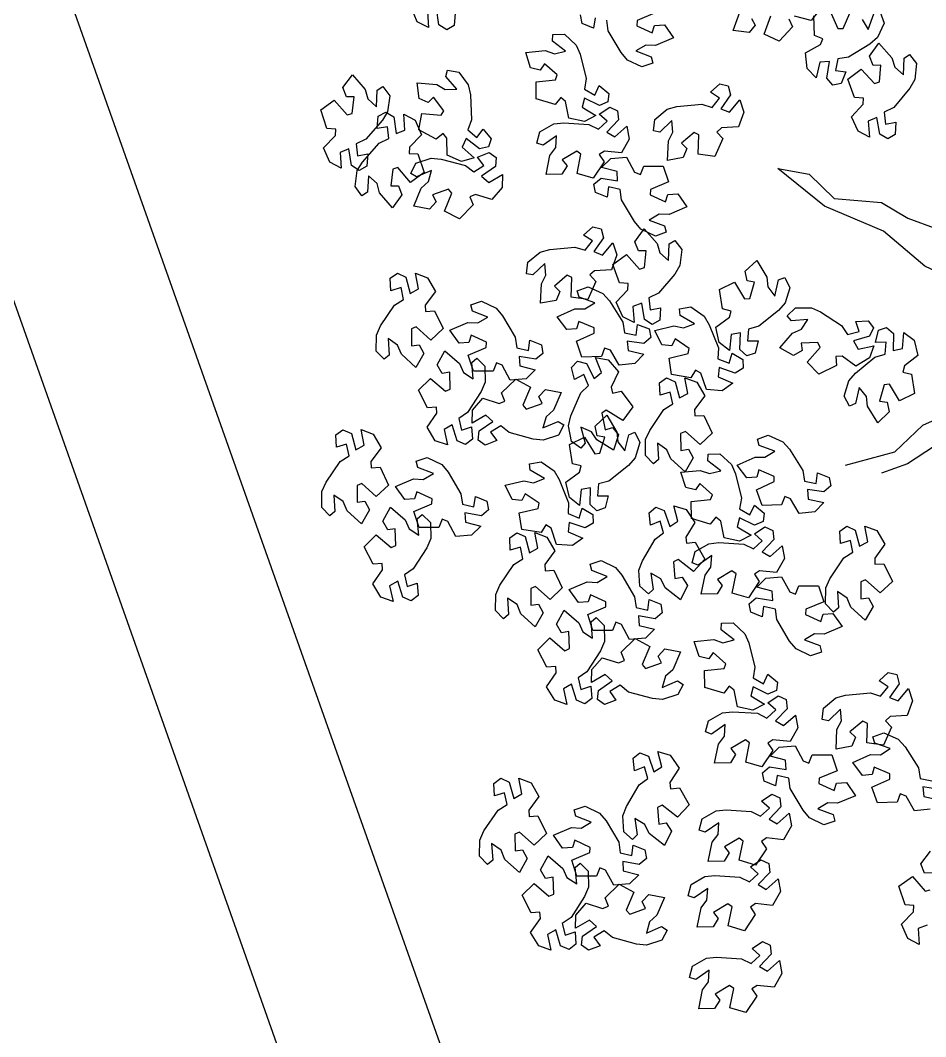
# Model space of a CAD drawing. Header units: centimetres. Extents: x -3096 to 17897, y -3131 to 15798.
# Drawn here: x 2365.3 to 2541.9, y 13499.9 to 13698.2 of the extents above; entities that cross this region are included whole.
import ezdxf

# ---------------------------------------------------------------- set-up
doc = ezdxf.new("R2010")
doc.units = ezdxf.units.CM
doc.layers.add('alberi', color=74, linetype='Continuous')

msp = doc.modelspace()

# ---------------------------------------------------------------- linework, layer by layer
msp.add_line((2475.59, 13328.49), (2340.34, 13710.23))
msp.add_lwpolyline([(2823.76, 13483.67), (2823.76, 13483.67), (2493.85, 13366.78), (2368.61, 13720.25)])
at = {"layer": 'alberi'}
for points in [[(2444.72, 13699.89), (2444.94, 13696.78), (2442.71, 13697.94), (2441.5, 13700.78)], [(2450.11, 13699.6), (2449.93, 13697.17), (2448.46, 13696.37), (2446.92, 13697.33), (2446.92, 13697.33), (2446.44, 13700.56)], [(2477.41, 13698.72), (2477.13, 13696.68), (2474.87, 13697.6), (2474.56, 13699.25)], [(2489.11, 13699.64), (2485.61, 13698.16), (2485.56, 13697.13), (2488.56, 13695.77), (2489.01, 13697.19), (2490.93, 13697.31), (2492.72, 13694.77), (2489.22, 13693.29), (2487.31, 13693.37), (2485.35, 13692.22), (2488.36, 13691.07), (2488.69, 13689.82), (2486.55, 13689.1), (2483.74, 13690.45), (2482.47, 13691.94), (2479.96, 13696.14), (2479.68, 13698.21)], [(2507.94, 13698.58), (2508.67, 13697.28), (2507.44, 13695.8), (2504.36, 13696.23), (2505.68, 13699.8)], [(2515.21, 13698.51), (2515.94, 13696.93), (2515.94, 13696.93), (2513.34, 13694.12), (2510.38, 13695.52), (2511.7, 13699.09)], [(2521.45, 13700.58), (2519.55, 13698.16), (2516.32, 13699.01)], [(2533.05, 13699.8), (2533.8, 13697.68), (2532.49, 13694.85), (2531.01, 13693.56), (2526.85, 13691), (2524.78, 13690.69), (2524.3, 13688.41), (2526.34, 13688.16), (2525.45, 13685.89), (2523.8, 13685.56), (2522.62, 13686.94), (2522.62, 13686.94), (2523.12, 13690.17), (2521.28, 13690.04), (2520.57, 13687), (2518.78, 13688.78), (2518.47, 13691.84), (2521.38, 13693.47), (2521.83, 13694.6), (2520.21, 13695.23), (2520.21, 13695.23), (2520.12, 13699.06)], [(2523.23, 13700.11), (2524.76, 13696.62), (2525.78, 13696.59), (2527.1, 13699.6)], [(2529.52, 13698.38), (2530.69, 13696.43), (2531.81, 13699.46)], [(2542.81, 13544.31), (2539.75, 13543.96), (2538.09, 13546.86), (2536.95, 13547.29), (2536.34, 13545.66), (2536.34, 13545.66), (2532.52, 13545.53), (2531.43, 13548.62), (2534.9, 13550.19), (2534.92, 13551.22), (2531.88, 13552.5), (2531.48, 13551.07), (2529.56, 13550.91), (2527.7, 13553.4), (2531.17, 13554.97), (2533.08, 13554.93), (2535.01, 13556.13), (2531.97, 13557.21), (2531.61, 13558.44), (2533.73, 13559.22), (2536.57, 13557.94), (2537.88, 13556.48), (2540.49, 13552.35), (2540.83, 13550.29), (2543.11, 13549.83)], [(2544.61, 13548.17), (2541.37, 13548.64), (2541.52, 13546.79), (2544.57, 13546.12)], [(2543.16, 13531.87), (2541.68, 13531.85), (2540.97, 13533.64), (2542.83, 13536.13)], [(2542.17, 13521.67), (2540.44, 13521), (2540.67, 13517.89), (2538.43, 13519.05), (2537.22, 13521.89), (2539.52, 13524.31), (2539.61, 13525.52), (2537.88, 13525.64), (2537.88, 13525.64), (2536.66, 13529.27), (2539.31, 13531.19), (2541.81, 13528.32), (2542.8, 13528.59)]]:
    msp.add_lwpolyline(points, dxfattribs=at)
for points in [[(2471.44, 13695.5), (2473.73, 13693.39), (2474.51, 13691.59), (2475.67, 13686.84), (2475.33, 13684.78), (2477.35, 13683.62), (2478.22, 13685.49), (2480.1, 13683.95), (2479.91, 13682.28), (2478.24, 13681.57), (2478.24, 13681.57), (2475.32, 13683.04), (2474.88, 13681.24), (2477.55, 13679.64), (2475.32, 13678.48), (2472.3, 13679.12), (2471.64, 13682.4), (2470.7, 13683.16), (2469.61, 13681.81), (2469.61, 13681.81), (2465.94, 13682.9), (2465.89, 13686.18), (2469.68, 13686.57), (2470.02, 13687.54), (2467.55, 13689.72), (2466.71, 13688.49), (2464.84, 13688.94), (2463.87, 13691.9), (2467.66, 13692.29), (2469.46, 13691.65), (2471.67, 13692.17), (2469.13, 13694.15), (2469.18, 13695.44)], [(2540.14, 13689.76), (2539.79, 13686.66), (2538.8, 13684.97), (2535.67, 13681.22), (2533.8, 13680.27), (2534.07, 13677.95), (2536.08, 13678.36), (2535.96, 13675.93), (2534.5, 13675.09), (2532.94, 13676.02), (2532.94, 13676.02), (2532.4, 13679.25), (2530.69, 13678.54), (2530.98, 13675.43), (2528.72, 13676.55), (2527.45, 13679.36), (2529.7, 13681.83), (2529.76, 13683.04), (2528.03, 13683.12), (2528.03, 13683.12), (2526.73, 13686.72), (2529.34, 13688.7), (2531.9, 13685.88), (2532.88, 13686.18), (2533.18, 13689.46), (2531.69, 13689.41), (2530.95, 13691.18), (2532.75, 13693.72), (2535.31, 13690.9), (2535.86, 13689.07), (2537.59, 13687.59), (2537.68, 13690.81), (2538.75, 13691.53)], [(2437.35, 13683.46), (2436.94, 13680.37), (2435.92, 13678.7), (2432.7, 13675.02), (2430.82, 13674.11), (2431.03, 13671.79), (2433.06, 13672.16), (2432.88, 13669.73), (2431.4, 13668.92), (2429.86, 13669.88), (2429.86, 13669.88), (2429.39, 13673.12), (2427.67, 13672.44), (2427.89, 13669.33), (2425.66, 13670.5), (2424.44, 13673.33), (2426.75, 13675.76), (2426.83, 13676.97), (2425.1, 13677.08), (2425.1, 13677.08), (2423.88, 13680.71), (2426.53, 13682.64), (2429.03, 13679.76), (2430.02, 13680.04), (2430.38, 13683.31), (2428.9, 13683.3), (2428.19, 13685.08), (2430.05, 13687.58), (2432.55, 13684.7), (2433.06, 13682.86), (2434.75, 13681.35), (2434.92, 13684.57), (2436, 13685.27)], [(2450.84, 13688.12), (2452.68, 13685.6), (2453.1, 13683.69), (2453.32, 13678.81), (2452.59, 13676.85), (2454.35, 13675.32), (2455.56, 13676.99), (2457.12, 13675.11), (2456.61, 13673.51), (2454.83, 13673.14), (2454.83, 13673.14), (2452.25, 13675.14), (2451.47, 13673.46), (2453.79, 13671.38), (2451.37, 13670.67), (2448.53, 13671.88), (2448.51, 13675.22), (2447.74, 13676.15), (2446.41, 13675.04), (2446.41, 13675.04), (2443.02, 13676.81), (2443.6, 13680.04), (2447.39, 13679.69), (2447.91, 13680.57), (2445.91, 13683.19), (2444.85, 13682.15), (2443.1, 13682.95), (2442.72, 13686.04), (2446.51, 13685.69), (2448.15, 13684.72), (2450.42, 13684.8), (2448.31, 13687.24), (2448.61, 13688.49)], [(2489.06, 13678.88), (2491.48, 13680.85), (2493.37, 13681.37), (2498.23, 13681.84), (2500.23, 13681.21), (2501.66, 13683.05), (2499.93, 13684.17), (2501.73, 13685.82), (2503.35, 13685.4), (2503.82, 13683.64), (2503.82, 13683.64), (2501.95, 13680.96), (2503.66, 13680.27), (2505.63, 13682.69), (2506.46, 13680.31), (2505.4, 13677.42), (2502.06, 13677.23), (2501.17, 13676.4), (2502.35, 13675.13), (2502.35, 13675.13), (2500.75, 13671.65), (2497.51, 13672.07), (2497.65, 13675.87), (2496.75, 13676.35), (2494.24, 13674.22), (2495.33, 13673.21), (2494.62, 13671.42), (2491.56, 13670.88), (2491.71, 13674.68), (2492.6, 13676.38), (2492.4, 13678.64), (2490.07, 13676.41), (2488.8, 13676.64)], [(2466.65, 13676.42), (2469.36, 13677.98), (2471.3, 13678.18), (2476.18, 13677.88), (2478.05, 13676.94), (2479.76, 13678.52), (2478.23, 13679.9), (2480.27, 13681.25), (2481.81, 13680.57), (2481.98, 13678.76), (2481.98, 13678.76), (2479.71, 13676.41), (2481.29, 13675.46), (2483.62, 13677.53), (2484.06, 13675.05), (2482.55, 13672.36), (2479.22, 13672.71), (2478.21, 13672.04), (2479.18, 13670.59), (2479.18, 13670.59), (2477.04, 13667.42), (2473.9, 13668.34), (2474.65, 13672.08), (2473.84, 13672.69), (2471.02, 13670.99), (2471.94, 13669.82), (2470.95, 13668.17), (2467.84, 13668.12), (2468.6, 13671.85), (2469.75, 13673.38), (2469.91, 13675.65), (2467.26, 13673.82), (2466.04, 13674.25)], [(2430.58, 13665.79), (2431, 13668.88), (2432.03, 13670.55), (2435.26, 13674.22), (2437.15, 13675.12), (2436.94, 13677.44), (2434.92, 13677.08), (2435.1, 13679.51), (2436.58, 13680.31), (2438.12, 13679.35), (2438.12, 13679.35), (2438.58, 13676.11), (2440.31, 13676.78), (2440.09, 13679.89), (2442.32, 13678.72), (2443.52, 13675.88), (2441.21, 13673.46), (2441.12, 13672.25), (2442.85, 13672.13), (2442.85, 13672.13), (2444.06, 13668.49), (2441.4, 13666.58), (2438.91, 13669.46), (2437.93, 13669.19), (2437.55, 13665.92), (2439.03, 13665.93), (2439.73, 13664.14), (2437.87, 13661.65), (2435.38, 13664.53), (2434.88, 13666.38), (2433.19, 13667.89), (2433.01, 13664.68), (2431.92, 13663.98)], [(2442.47, 13670.32), (2445.42, 13671.32), (2447.37, 13671.15), (2452.1, 13669.91), (2453.75, 13668.63), (2455.73, 13669.86), (2454.5, 13671.5), (2456.76, 13672.43), (2458.14, 13671.47), (2457.96, 13669.66), (2457.96, 13669.66), (2455.28, 13667.79), (2456.65, 13666.55), (2459.33, 13668.14), (2459.29, 13665.62), (2457.29, 13663.27), (2454.09, 13664.25), (2452.97, 13663.79), (2453.64, 13662.19), (2453.64, 13662.19), (2450.93, 13659.48), (2448.03, 13661), (2449.49, 13664.51), (2448.8, 13665.27), (2445.71, 13664.14), (2446.38, 13662.82), (2445.1, 13661.39), (2442.03, 13661.94), (2443.5, 13665.46), (2444.92, 13666.74), (2445.51, 13668.93), (2442.56, 13667.64), (2441.45, 13668.3)], [(2489.17, 13656.12), (2486.36, 13657.47), (2485.08, 13658.96), (2482.58, 13663.16), (2482.3, 13665.23), (2480.02, 13665.74), (2479.75, 13663.7), (2477.49, 13664.62), (2477.18, 13666.27), (2478.57, 13667.44), (2478.57, 13667.44), (2481.79, 13666.89), (2481.69, 13668.74), (2478.66, 13669.49), (2480.46, 13671.25), (2483.53, 13671.53), (2485.12, 13668.59), (2486.25, 13668.13), (2486.89, 13669.75), (2486.89, 13669.75), (2490.72, 13669.78), (2491.73, 13666.67), (2488.22, 13665.18), (2488.18, 13664.15), (2491.18, 13662.8), (2491.62, 13664.21), (2493.54, 13664.33), (2495.34, 13661.79), (2491.84, 13660.31), (2489.93, 13660.39), (2487.97, 13659.24), (2490.98, 13658.09), (2491.3, 13656.85)], [(2464.28, 13651), (2466.7, 13652.97), (2468.59, 13653.49), (2473.45, 13653.97), (2475.45, 13653.34), (2476.88, 13655.17), (2475.16, 13656.29), (2476.95, 13657.94), (2478.58, 13657.52), (2479.04, 13655.76), (2479.04, 13655.76), (2477.17, 13653.08), (2478.88, 13652.39), (2480.85, 13654.81), (2481.68, 13652.43), (2480.62, 13649.54), (2477.29, 13649.35), (2476.39, 13648.53), (2477.58, 13647.25), (2477.58, 13647.25), (2475.97, 13643.77), (2472.73, 13644.19), (2472.87, 13648), (2471.97, 13648.47), (2469.46, 13646.34), (2470.55, 13645.33), (2469.84, 13643.55), (2466.78, 13643), (2466.93, 13646.8), (2467.82, 13648.5), (2467.62, 13650.76), (2465.29, 13648.53), (2464.03, 13648.76)], [(2494.32, 13653.5), (2493.95, 13650.4), (2492.95, 13648.71), (2489.78, 13644.99), (2487.91, 13644.06), (2488.16, 13641.74), (2490.18, 13642.13), (2490.04, 13639.7), (2488.57, 13638.88), (2487.02, 13639.82), (2487.02, 13639.82), (2486.5, 13643.05), (2484.78, 13642.35), (2485.05, 13639.24), (2482.8, 13640.38), (2481.55, 13643.2), (2483.82, 13645.65), (2483.89, 13646.86), (2482.16, 13646.96), (2482.16, 13646.96), (2480.89, 13650.57), (2483.52, 13652.53), (2486.05, 13649.69), (2487.04, 13649.97), (2487.36, 13653.25), (2485.87, 13653.22), (2485.14, 13654.99), (2486.97, 13657.51), (2489.5, 13654.67), (2490.04, 13652.84), (2491.75, 13651.35), (2491.88, 13654.57), (2492.95, 13655.28)], [(2515.42, 13646.04), (2514.47, 13643.07), (2513.17, 13641.6), (2509.36, 13638.54), (2507.35, 13637.98), (2507.15, 13635.65), (2509.21, 13635.66), (2508.62, 13633.3), (2507.02, 13632.76), (2505.67, 13633.98), (2505.67, 13633.98), (2505.77, 13637.25), (2503.96, 13636.88), (2503.63, 13633.78), (2501.64, 13635.32), (2500.94, 13638.32), (2503.63, 13640.31), (2503.93, 13641.49), (2502.24, 13641.9), (2502.24, 13641.9), (2501.68, 13645.69), (2504.62, 13647.12), (2506.58, 13643.85), (2507.6, 13643.95), (2508.53, 13647.11), (2507.07, 13647.35), (2506.68, 13649.24), (2508.95, 13651.37), (2510.9, 13648.1), (2511.09, 13646.2), (2512.49, 13644.42), (2513.22, 13647.56), (2514.41, 13648.05)], [(2434.71, 13633.69), (2434.74, 13636.81), (2435.55, 13638.6), (2438.29, 13642.64), (2440.05, 13643.77), (2439.55, 13646.05), (2437.59, 13645.44), (2437.46, 13647.87), (2438.83, 13648.85), (2440.48, 13648.09), (2440.48, 13648.09), (2441.34, 13644.93), (2442.97, 13645.81), (2442.37, 13648.87), (2444.73, 13647.99), (2446.28, 13645.32), (2444.29, 13642.64), (2444.35, 13641.42), (2446.09, 13641.52), (2446.09, 13641.52), (2447.74, 13638.07), (2445.34, 13635.83), (2442.51, 13638.38), (2441.57, 13637.99), (2441.6, 13634.69), (2443.07, 13634.89), (2443.99, 13633.2), (2442.46, 13630.5), (2439.63, 13633.05), (2438.89, 13634.81), (2437.03, 13636.1), (2437.26, 13632.89), (2436.27, 13632.07)], [(2476.06, 13646.19), (2478.9, 13644.91), (2480.21, 13643.46), (2482.82, 13639.32), (2483.15, 13637.26), (2485.44, 13636.8), (2485.66, 13638.85), (2487.94, 13637.99), (2488.29, 13636.34), (2486.93, 13635.14), (2486.93, 13635.14), (2483.69, 13635.61), (2483.85, 13633.76), (2486.89, 13633.09), (2485.14, 13631.28), (2482.08, 13630.93), (2480.41, 13633.83), (2479.27, 13634.26), (2478.67, 13632.63), (2478.67, 13632.63), (2474.84, 13632.5), (2473.76, 13635.59), (2477.22, 13637.16), (2477.24, 13638.19), (2474.21, 13639.47), (2473.8, 13638.05), (2471.89, 13637.88), (2470.02, 13640.37), (2473.49, 13641.94), (2475.4, 13641.91), (2477.33, 13643.1), (2474.3, 13644.18), (2473.94, 13645.42)], [(2455.28, 13643.42), (2458.09, 13642.06), (2459.36, 13640.57), (2461.85, 13636.36), (2462.12, 13634.29), (2464.39, 13633.77), (2464.68, 13635.81), (2466.93, 13634.88), (2467.23, 13633.23), (2465.84, 13632.07), (2465.84, 13632.07), (2462.62, 13632.63), (2462.72, 13630.78), (2465.74, 13630.02), (2463.94, 13628.26), (2460.87, 13628), (2459.29, 13630.94), (2458.16, 13631.4), (2457.51, 13629.79), (2457.51, 13629.79), (2453.68, 13629.77), (2452.68, 13632.89), (2456.19, 13634.36), (2456.24, 13635.39), (2453.25, 13636.76), (2452.8, 13635.34), (2450.88, 13635.23), (2449.09, 13637.77), (2452.6, 13639.25), (2454.51, 13639.16), (2456.47, 13640.3), (2453.47, 13641.46), (2453.14, 13642.71)], [(2496.1, 13642.3), (2498.66, 13640.51), (2499.67, 13638.83), (2501.46, 13634.28), (2501.39, 13632.19), (2503.55, 13631.31), (2504.16, 13633.28), (2506.24, 13632.01), (2506.27, 13630.32), (2504.71, 13629.4), (2504.71, 13629.4), (2501.62, 13630.47), (2501.42, 13628.63), (2504.29, 13627.39), (2502.23, 13625.95), (2499.15, 13626.18), (2498.06, 13629.34), (2497.02, 13629.97), (2496.12, 13628.49), (2496.12, 13628.49), (2492.34, 13629.08), (2491.85, 13632.32), (2495.56, 13633.21), (2495.77, 13634.21), (2493.03, 13636.04), (2492.36, 13634.72), (2490.45, 13634.92), (2489.09, 13637.71), (2492.79, 13638.6), (2494.66, 13638.21), (2496.78, 13639.02), (2494, 13640.65), (2493.88, 13641.93)], [(2516.49, 13642.12), (2519.61, 13642.14), (2521.41, 13641.35), (2525.5, 13638.68), (2526.66, 13636.94), (2528.93, 13637.47), (2528.29, 13639.43), (2530.71, 13639.59), (2531.72, 13638.24), (2530.98, 13636.58), (2530.98, 13636.58), (2527.84, 13635.66), (2528.75, 13634.05), (2531.79, 13634.7), (2530.95, 13632.33), (2528.31, 13630.73), (2525.59, 13632.68), (2524.38, 13632.6), (2524.5, 13630.87), (2524.5, 13630.87), (2521.08, 13629.16), (2518.81, 13631.52), (2521.31, 13634.39), (2520.9, 13635.33), (2517.61, 13635.24), (2517.83, 13633.77), (2516.15, 13632.82), (2513.43, 13634.32), (2515.93, 13637.19), (2517.68, 13637.95), (2518.94, 13639.84), (2515.73, 13639.56), (2514.89, 13640.53)], [(2526.02, 13624.91), (2526.94, 13627.89), (2528.22, 13629.37), (2531.99, 13632.48), (2534, 13633.06), (2534.17, 13635.39), (2532.11, 13635.36), (2532.68, 13637.73), (2534.27, 13638.28), (2535.63, 13637.08), (2535.63, 13637.08), (2535.57, 13633.81), (2537.38, 13634.19), (2537.67, 13637.3), (2539.68, 13635.78), (2540.41, 13632.79), (2537.75, 13630.77), (2537.46, 13629.59), (2539.15, 13629.2), (2539.15, 13629.2), (2539.76, 13625.42), (2536.83, 13623.95), (2534.84, 13627.2), (2533.82, 13627.09), (2532.92, 13623.92), (2534.39, 13623.69), (2534.79, 13621.81), (2532.55, 13619.65), (2530.56, 13622.9), (2530.36, 13624.8), (2528.93, 13626.56), (2528.24, 13623.42), (2527.06, 13622.91)], [(2455.91, 13630.72), (2455.95, 13627.6), (2455.19, 13625.8), (2452.54, 13621.68), (2450.81, 13620.51), (2451.37, 13618.25), (2453.32, 13618.91), (2453.5, 13616.48), (2452.16, 13615.46), (2450.49, 13616.19), (2450.49, 13616.19), (2449.55, 13619.32), (2447.94, 13618.4), (2448.62, 13615.36), (2446.24, 13616.18), (2444.63, 13618.81), (2446.55, 13621.54), (2446.46, 13622.75), (2444.72, 13622.61), (2444.72, 13622.61), (2442.99, 13626.02), (2445.33, 13628.32), (2448.22, 13625.84), (2449.16, 13626.26), (2449.04, 13629.55), (2447.57, 13629.31), (2446.61, 13630.98), (2448.08, 13633.72), (2450.97, 13631.24), (2451.75, 13629.49), (2453.65, 13628.25), (2453.34, 13631.46), (2454.31, 13632.31)], [(2472.79, 13616.05), (2472.24, 13619.12), (2472.7, 13621.03), (2474.63, 13625.52), (2476.15, 13626.96), (2475.23, 13629.1), (2473.42, 13628.13), (2472.84, 13630.5), (2474, 13631.72), (2475.76, 13631.27), (2475.76, 13631.27), (2477.2, 13628.34), (2478.64, 13629.51), (2477.47, 13632.4), (2479.95, 13631.98), (2481.98, 13629.65), (2480.53, 13626.64), (2480.82, 13625.46), (2482.5, 13625.88), (2482.5, 13625.88), (2484.77, 13622.8), (2482.84, 13620.15), (2479.58, 13622.12), (2478.72, 13621.56), (2479.38, 13618.33), (2480.79, 13618.8), (2482.01, 13617.32), (2481.01, 13614.37), (2477.75, 13616.34), (2476.7, 13617.94), (2474.62, 13618.86), (2475.45, 13615.74), (2474.63, 13614.75)], [(2470.25, 13617.26), (2467.29, 13616.28), (2465.34, 13616.48), (2460.63, 13617.77), (2458.99, 13619.07), (2456.99, 13617.87), (2458.21, 13616.21), (2455.94, 13615.31), (2454.57, 13616.29), (2454.77, 13618.09), (2454.77, 13618.09), (2457.48, 13619.93), (2456.12, 13621.18), (2453.42, 13619.63), (2453.49, 13622.15), (2455.52, 13624.47), (2458.7, 13623.45), (2459.83, 13623.9), (2459.18, 13625.51), (2459.18, 13625.51), (2461.92, 13628.19), (2464.8, 13626.64), (2463.3, 13623.14), (2463.98, 13622.37), (2467.09, 13623.47), (2466.43, 13624.79), (2467.73, 13626.21), (2470.78, 13625.62), (2469.28, 13622.12), (2467.84, 13620.86), (2467.22, 13618.68), (2470.19, 13619.93), (2471.29, 13619.26)], [(2487.24, 13613.31), (2487.27, 13616.43), (2488.08, 13618.21), (2490.82, 13622.26), (2492.58, 13623.39), (2492.09, 13625.66), (2490.12, 13625.05), (2490, 13627.49), (2491.37, 13628.47), (2493.01, 13627.7), (2493.01, 13627.7), (2493.88, 13624.55), (2495.51, 13625.43), (2494.9, 13628.49), (2497.26, 13627.61), (2498.81, 13624.94), (2496.82, 13622.25), (2496.89, 13621.04), (2498.62, 13621.14), (2498.62, 13621.14), (2500.27, 13617.68), (2497.88, 13615.45), (2495.04, 13618), (2494.1, 13617.6), (2494.14, 13614.31), (2495.61, 13614.51), (2496.53, 13612.82), (2494.99, 13610.11), (2492.16, 13612.66), (2491.43, 13614.43), (2489.56, 13615.72), (2489.79, 13612.51), (2488.8, 13611.68)], [(2486.17, 13615.82), (2485.22, 13612.85), (2483.92, 13611.38), (2480.11, 13608.32), (2478.1, 13607.75), (2477.91, 13605.43), (2479.96, 13605.44), (2479.37, 13603.08), (2477.77, 13602.54), (2476.42, 13603.76), (2476.42, 13603.76), (2476.52, 13607.02), (2474.71, 13606.66), (2474.39, 13603.56), (2472.39, 13605.1), (2471.69, 13608.1), (2474.38, 13610.08), (2474.68, 13611.26), (2472.99, 13611.68), (2472.99, 13611.68), (2472.43, 13615.47), (2475.37, 13616.9), (2477.33, 13613.63), (2478.35, 13613.73), (2479.28, 13616.89), (2477.82, 13617.13), (2477.44, 13619.01), (2479.7, 13621.15), (2481.66, 13617.88), (2481.84, 13615.98), (2483.24, 13614.19), (2483.97, 13617.33), (2485.16, 13617.83)], [(2424.1, 13603.18), (2424.13, 13606.3), (2424.94, 13608.08), (2427.68, 13612.13), (2429.44, 13613.26), (2428.94, 13615.54), (2426.98, 13614.93), (2426.85, 13617.36), (2428.22, 13618.34), (2429.87, 13617.57), (2429.87, 13617.57), (2430.73, 13614.42), (2432.36, 13615.3), (2431.76, 13618.36), (2434.12, 13617.48), (2435.67, 13614.81), (2433.68, 13612.12), (2433.74, 13610.91), (2435.48, 13611.01), (2435.48, 13611.01), (2437.13, 13607.55), (2434.73, 13605.32), (2431.9, 13607.87), (2430.96, 13607.48), (2430.99, 13604.18), (2432.46, 13604.38), (2433.38, 13602.69), (2431.85, 13599.99), (2429.02, 13602.54), (2428.29, 13604.3), (2426.42, 13605.59), (2426.65, 13602.38), (2425.66, 13601.55)], [(2511.19, 13617.25), (2514.04, 13615.97), (2515.35, 13614.51), (2517.96, 13610.37), (2518.29, 13608.31), (2520.57, 13607.85), (2520.8, 13609.9), (2523.08, 13609.04), (2523.43, 13607.39), (2522.07, 13606.19), (2522.07, 13606.19), (2518.83, 13606.66), (2518.99, 13604.82), (2522.03, 13604.14), (2520.28, 13602.33), (2517.21, 13601.98), (2515.55, 13604.88), (2514.41, 13605.31), (2513.81, 13603.68), (2513.81, 13603.68), (2509.98, 13603.55), (2508.89, 13606.64), (2512.36, 13608.22), (2512.38, 13609.24), (2509.35, 13610.52), (2508.94, 13609.1), (2507.02, 13608.93), (2505.16, 13611.42), (2508.63, 13612.99), (2510.54, 13612.96), (2512.47, 13614.15), (2509.44, 13615.23), (2509.08, 13616.47)], [(2444.67, 13612.91), (2447.48, 13611.55), (2448.75, 13610.06), (2451.24, 13605.85), (2451.51, 13603.78), (2453.78, 13603.26), (2454.07, 13605.3), (2456.32, 13604.37), (2456.62, 13602.72), (2455.23, 13601.55), (2455.23, 13601.55), (2452.01, 13602.11), (2452.11, 13600.27), (2455.13, 13599.51), (2453.33, 13597.75), (2450.26, 13597.48), (2448.68, 13600.43), (2447.55, 13600.89), (2446.9, 13599.28), (2446.9, 13599.28), (2443.07, 13599.26), (2442.07, 13602.37), (2445.58, 13603.85), (2445.63, 13604.87), (2442.64, 13606.24), (2442.19, 13604.83), (2440.27, 13604.72), (2438.48, 13607.26), (2441.99, 13608.73), (2443.9, 13608.64), (2445.86, 13609.78), (2442.86, 13610.95), (2442.53, 13612.19)], [(2466.86, 13612.08), (2469.41, 13610.29), (2470.42, 13608.61), (2472.21, 13604.06), (2472.15, 13601.97), (2474.31, 13601.09), (2474.91, 13603.06), (2476.99, 13601.78), (2477.02, 13600.1), (2475.46, 13599.18), (2475.46, 13599.18), (2472.37, 13600.25), (2472.18, 13598.4), (2475.04, 13597.17), (2472.98, 13595.72), (2469.9, 13595.95), (2468.81, 13599.11), (2467.78, 13599.75), (2466.88, 13598.26), (2466.88, 13598.26), (2463.09, 13598.85), (2462.61, 13602.09), (2466.31, 13602.99), (2466.52, 13603.99), (2463.78, 13605.82), (2463.11, 13604.5), (2461.2, 13604.69), (2459.84, 13607.49), (2463.54, 13608.38), (2465.41, 13607.99), (2467.53, 13608.8), (2464.75, 13610.43), (2464.63, 13611.71)], [(2501.72, 13613.63), (2504.01, 13611.52), (2504.79, 13609.72), (2505.95, 13604.97), (2505.61, 13602.91), (2507.63, 13601.75), (2508.49, 13603.62), (2510.38, 13602.08), (2510.19, 13600.4), (2508.52, 13599.7), (2508.52, 13599.7), (2505.6, 13601.17), (2505.16, 13599.37), (2507.83, 13597.77), (2505.6, 13596.61), (2502.58, 13597.25), (2501.92, 13600.52), (2500.98, 13601.29), (2499.89, 13599.94), (2499.89, 13599.94), (2496.22, 13601.03), (2496.17, 13604.31), (2499.96, 13604.7), (2500.3, 13605.66), (2497.83, 13607.84), (2496.99, 13606.62), (2495.12, 13607.07), (2494.15, 13610.03), (2497.94, 13610.41), (2499.74, 13609.77), (2501.95, 13610.29), (2499.41, 13612.28), (2499.46, 13613.57)], [(2445.3, 13600.21), (2445.34, 13597.09), (2444.58, 13595.28), (2441.93, 13591.17), (2440.2, 13590), (2440.76, 13587.73), (2442.71, 13588.39), (2442.89, 13585.97), (2441.55, 13584.95), (2439.88, 13585.67), (2439.88, 13585.67), (2438.94, 13588.81), (2437.33, 13587.89), (2438.01, 13584.84), (2435.63, 13585.67), (2434.02, 13588.29), (2435.94, 13591.03), (2435.85, 13592.24), (2434.11, 13592.1), (2434.11, 13592.1), (2432.38, 13595.51), (2434.72, 13597.8), (2437.61, 13595.33), (2438.55, 13595.74), (2438.43, 13599.03), (2436.96, 13598.8), (2436, 13600.47), (2437.47, 13603.21), (2440.36, 13600.73), (2441.14, 13598.98), (2443.04, 13597.74), (2442.73, 13600.95), (2443.7, 13601.79)], [(2486.14, 13587.82), (2485.96, 13590.94), (2486.65, 13592.77), (2489.11, 13596.99), (2490.79, 13598.24), (2490.14, 13600.48), (2488.22, 13599.74), (2487.93, 13602.15), (2489.23, 13603.22), (2490.92, 13602.57), (2490.92, 13602.57), (2492, 13599.48), (2493.57, 13600.47), (2492.76, 13603.48), (2495.17, 13602.76), (2496.9, 13600.21), (2495.09, 13597.39), (2495.24, 13596.19), (2496.96, 13596.4), (2496.96, 13596.4), (2498.84, 13593.07), (2496.6, 13590.68), (2493.61, 13593.03), (2492.69, 13592.57), (2492.95, 13589.29), (2494.4, 13589.58), (2495.44, 13587.96), (2494.08, 13585.16), (2491.09, 13587.51), (2490.24, 13589.22), (2488.29, 13590.38), (2488.73, 13587.19), (2487.8, 13586.3)], [(2457.99, 13583.08), (2458.02, 13586.2), (2458.84, 13587.99), (2461.58, 13592.04), (2463.34, 13593.17), (2462.84, 13595.44), (2460.87, 13594.83), (2460.75, 13597.26), (2462.12, 13598.24), (2463.76, 13597.48), (2463.76, 13597.48), (2464.63, 13594.32), (2466.26, 13595.21), (2465.66, 13598.26), (2468.02, 13597.38), (2469.56, 13594.72), (2467.58, 13592.03), (2467.64, 13590.82), (2469.37, 13590.91), (2469.37, 13590.91), (2471.02, 13587.46), (2468.63, 13585.23), (2465.8, 13587.77), (2464.85, 13587.38), (2464.89, 13584.09), (2466.36, 13584.28), (2467.28, 13582.6), (2465.74, 13579.89), (2462.91, 13582.44), (2462.18, 13584.21), (2460.31, 13585.5), (2460.54, 13582.28), (2459.55, 13581.46)], [(2496.93, 13594.55), (2499.63, 13596.1), (2501.58, 13596.31), (2506.46, 13596.01), (2508.33, 13595.07), (2510.04, 13596.65), (2508.51, 13598.03), (2510.54, 13599.37), (2512.08, 13598.69), (2512.26, 13596.89), (2512.26, 13596.89), (2509.98, 13594.54), (2511.57, 13593.58), (2513.9, 13595.66), (2514.34, 13593.18), (2512.83, 13590.49), (2509.5, 13590.83), (2508.49, 13590.17), (2509.45, 13588.72), (2509.45, 13588.72), (2507.32, 13585.54), (2504.18, 13586.47), (2504.93, 13590.21), (2504.11, 13590.82), (2501.3, 13589.11), (2502.21, 13587.95), (2501.23, 13586.3), (2498.12, 13586.25), (2498.88, 13589.98), (2500.02, 13591.51), (2500.19, 13593.77), (2497.53, 13591.94), (2496.32, 13592.38)], [(2522.38, 13584.36), (2522.41, 13587.48), (2523.22, 13589.26), (2525.96, 13593.31), (2527.72, 13594.44), (2527.22, 13596.72), (2525.26, 13596.11), (2525.13, 13598.54), (2526.5, 13599.52), (2528.15, 13598.75), (2528.15, 13598.75), (2529.01, 13595.6), (2530.64, 13596.48), (2530.04, 13599.54), (2532.4, 13598.66), (2533.95, 13595.99), (2531.96, 13593.3), (2532.02, 13592.09), (2533.76, 13592.19), (2533.76, 13592.19), (2535.41, 13588.73), (2533.01, 13586.5), (2530.18, 13589.05), (2529.24, 13588.66), (2529.28, 13585.36), (2530.75, 13585.56), (2531.66, 13583.87), (2530.13, 13581.17), (2527.3, 13583.72), (2526.57, 13585.48), (2524.7, 13586.77), (2524.93, 13583.56), (2523.94, 13582.73)], [(2478.57, 13592.82), (2481.37, 13591.46), (2482.64, 13589.96), (2485.13, 13585.76), (2485.41, 13583.68), (2487.68, 13583.16), (2487.96, 13585.2), (2490.22, 13584.28), (2490.52, 13582.62), (2489.13, 13581.46), (2489.13, 13581.46), (2485.9, 13582.02), (2486.01, 13580.17), (2489.03, 13579.41), (2487.23, 13577.65), (2484.15, 13577.39), (2482.57, 13580.33), (2481.45, 13580.79), (2480.8, 13579.18), (2480.8, 13579.18), (2476.97, 13579.16), (2475.97, 13582.28), (2479.48, 13583.76), (2479.53, 13584.78), (2476.53, 13586.15), (2476.08, 13584.73), (2474.16, 13584.62), (2472.37, 13587.17), (2475.89, 13588.64), (2477.8, 13588.55), (2479.76, 13589.69), (2476.75, 13590.85), (2476.43, 13592.1)], [(2519.45, 13574.25), (2516.64, 13575.6), (2515.36, 13577.09), (2512.86, 13581.28), (2512.58, 13583.36), (2510.3, 13583.87), (2510.02, 13581.83), (2507.77, 13582.75), (2507.46, 13584.4), (2508.85, 13585.57), (2508.85, 13585.57), (2512.07, 13585.02), (2511.96, 13586.87), (2508.94, 13587.62), (2510.74, 13589.38), (2513.81, 13589.66), (2515.4, 13586.72), (2516.52, 13586.26), (2517.17, 13587.87), (2517.17, 13587.87), (2521, 13587.91), (2522.01, 13584.79), (2518.5, 13583.3), (2518.46, 13582.28), (2521.46, 13580.92), (2521.9, 13582.34), (2523.82, 13582.46), (2525.62, 13579.92), (2522.11, 13578.44), (2520.2, 13578.52), (2518.24, 13577.37), (2521.25, 13576.22), (2521.58, 13574.97)], [(2479.19, 13580.11), (2479.24, 13576.99), (2478.47, 13575.19), (2475.83, 13571.08), (2474.1, 13569.9), (2474.65, 13567.64), (2476.6, 13568.3), (2476.79, 13565.87), (2475.44, 13564.86), (2473.78, 13565.58), (2473.78, 13565.58), (2472.84, 13568.71), (2471.23, 13567.79), (2471.91, 13564.75), (2469.53, 13565.57), (2467.91, 13568.2), (2469.83, 13570.93), (2469.74, 13572.14), (2468.01, 13572), (2468.01, 13572), (2466.27, 13575.42), (2468.61, 13577.71), (2471.51, 13575.23), (2472.44, 13575.65), (2472.32, 13578.94), (2470.86, 13578.71), (2469.9, 13580.37), (2471.37, 13583.11), (2474.26, 13580.63), (2475.03, 13578.89), (2476.93, 13577.64), (2476.62, 13580.85), (2477.59, 13581.7)], [(2504.33, 13580.65), (2506.62, 13578.54), (2507.4, 13576.74), (2508.56, 13571.99), (2508.22, 13569.93), (2510.25, 13568.77), (2511.11, 13570.64), (2513, 13569.1), (2512.81, 13567.43), (2511.14, 13566.72), (2511.14, 13566.72), (2508.22, 13568.19), (2507.78, 13566.39), (2510.45, 13564.79), (2508.21, 13563.63), (2505.2, 13564.27), (2504.54, 13567.55), (2503.6, 13568.31), (2502.5, 13566.96), (2502.5, 13566.96), (2498.83, 13568.05), (2498.78, 13571.33), (2502.57, 13571.72), (2502.92, 13572.68), (2500.45, 13574.86), (2499.61, 13573.64), (2497.74, 13574.09), (2496.77, 13577.05), (2500.55, 13577.44), (2502.35, 13576.79), (2504.56, 13577.32), (2502.03, 13579.3), (2502.08, 13580.59)], [(2493.54, 13566.65), (2490.58, 13565.68), (2488.63, 13565.87), (2483.91, 13567.16), (2482.28, 13568.47), (2480.28, 13567.26), (2481.49, 13565.6), (2479.23, 13564.7), (2477.86, 13565.68), (2478.05, 13567.48), (2478.05, 13567.48), (2480.76, 13569.32), (2479.4, 13570.58), (2476.7, 13569.02), (2476.78, 13571.54), (2478.8, 13573.86), (2481.99, 13572.85), (2483.12, 13573.29), (2482.47, 13574.91), (2482.47, 13574.91), (2485.2, 13577.58), (2488.09, 13576.03), (2486.59, 13572.53), (2487.27, 13571.76), (2490.37, 13572.86), (2489.71, 13574.19), (2491.01, 13575.6), (2494.07, 13575.01), (2492.57, 13571.52), (2491.13, 13570.25), (2490.51, 13568.07), (2493.48, 13569.32), (2494.58, 13568.65)], [(2521.95, 13564.03), (2524.37, 13566), (2526.26, 13566.52), (2531.13, 13566.99), (2533.12, 13566.36), (2534.56, 13568.2), (2532.83, 13569.32), (2534.62, 13570.97), (2536.25, 13570.55), (2536.71, 13568.79), (2536.71, 13568.79), (2534.84, 13566.11), (2536.56, 13565.42), (2538.53, 13567.84), (2539.36, 13565.46), (2538.3, 13562.56), (2534.96, 13562.38), (2534.07, 13561.55), (2535.25, 13560.28), (2535.25, 13560.28), (2533.65, 13556.8), (2530.4, 13557.22), (2530.55, 13561.02), (2529.64, 13561.5), (2527.13, 13559.37), (2528.23, 13558.36), (2527.52, 13556.57), (2524.45, 13556.03), (2524.6, 13559.83), (2525.49, 13561.53), (2525.29, 13563.79), (2522.97, 13561.56), (2521.7, 13561.79)], [(2499.55, 13561.57), (2502.25, 13563.13), (2504.2, 13563.33), (2509.08, 13563.03), (2510.95, 13562.09), (2512.65, 13563.67), (2511.13, 13565.05), (2513.16, 13566.4), (2514.7, 13565.72), (2514.88, 13563.91), (2514.88, 13563.91), (2512.6, 13561.56), (2514.19, 13560.6), (2516.52, 13562.68), (2516.95, 13560.2), (2515.44, 13557.51), (2512.12, 13557.86), (2511.11, 13557.19), (2512.07, 13555.74), (2512.07, 13555.74), (2509.94, 13552.57), (2506.8, 13553.49), (2507.55, 13557.23), (2506.73, 13557.84), (2503.91, 13556.14), (2504.83, 13554.97), (2503.84, 13553.32), (2500.73, 13553.27), (2501.49, 13557), (2502.64, 13558.53), (2502.8, 13560.8), (2500.15, 13558.97), (2498.94, 13559.4)], [(2522.06, 13541.27), (2519.25, 13542.62), (2517.98, 13544.11), (2515.47, 13548.31), (2515.19, 13550.38), (2512.92, 13550.89), (2512.64, 13548.85), (2510.39, 13549.77), (2510.08, 13551.42), (2511.47, 13552.59), (2511.47, 13552.59), (2514.69, 13552.04), (2514.58, 13553.89), (2511.55, 13554.64), (2513.35, 13556.4), (2516.42, 13556.68), (2518.02, 13553.74), (2519.14, 13553.28), (2519.79, 13554.89), (2519.79, 13554.89), (2523.62, 13554.93), (2524.63, 13551.82), (2521.12, 13550.33), (2521.08, 13549.3), (2524.08, 13547.95), (2524.52, 13549.36), (2526.44, 13549.48), (2528.24, 13546.94), (2524.73, 13545.46), (2522.82, 13545.54), (2520.86, 13544.39), (2523.87, 13543.24), (2524.2, 13542)], [(2483.03, 13539.9), (2482.85, 13543.02), (2483.54, 13544.85), (2486, 13549.08), (2487.68, 13550.32), (2487.03, 13552.56), (2485.11, 13551.82), (2484.83, 13554.24), (2486.12, 13555.31), (2487.82, 13554.65), (2487.82, 13554.65), (2488.9, 13551.57), (2490.46, 13552.55), (2489.65, 13555.57), (2492.07, 13554.85), (2493.79, 13552.29), (2491.99, 13549.48), (2492.13, 13548.27), (2493.86, 13548.48), (2493.86, 13548.48), (2495.74, 13545.15), (2493.5, 13542.76), (2490.5, 13545.11), (2489.59, 13544.65), (2489.85, 13541.37), (2491.3, 13541.67), (2492.33, 13540.04), (2490.98, 13537.24), (2487.99, 13539.59), (2487.14, 13541.31), (2485.18, 13542.47), (2485.63, 13539.28), (2484.7, 13538.39)], [(2454.89, 13535.17), (2454.92, 13538.29), (2455.73, 13540.07), (2458.47, 13544.12), (2460.23, 13545.25), (2459.73, 13547.52), (2457.77, 13546.91), (2457.65, 13549.34), (2459.01, 13550.33), (2460.66, 13549.56), (2460.66, 13549.56), (2461.53, 13546.41), (2463.15, 13547.29), (2462.55, 13550.35), (2464.91, 13549.46), (2466.46, 13546.8), (2464.47, 13544.11), (2464.53, 13542.9), (2466.27, 13543), (2466.27, 13543), (2467.92, 13539.54), (2465.53, 13537.31), (2462.69, 13539.85), (2461.75, 13539.46), (2461.79, 13536.17), (2463.26, 13536.37), (2464.18, 13534.68), (2462.64, 13531.97), (2459.81, 13534.52), (2459.08, 13536.29), (2457.21, 13537.58), (2457.44, 13534.36), (2456.45, 13533.54)], [(2498.31, 13542.4), (2501.01, 13543.96), (2502.96, 13544.17), (2507.84, 13543.86), (2509.7, 13542.92), (2511.41, 13544.5), (2509.89, 13545.89), (2511.92, 13547.23), (2513.46, 13546.55), (2513.64, 13544.74), (2513.64, 13544.74), (2511.36, 13542.39), (2512.94, 13541.44), (2515.27, 13543.51), (2515.71, 13541.03), (2514.2, 13538.34), (2510.88, 13538.69), (2509.86, 13538.02), (2510.83, 13536.58), (2510.83, 13536.58), (2508.69, 13533.4), (2505.55, 13534.33), (2506.31, 13538.06), (2505.49, 13538.68), (2502.67, 13536.97), (2503.59, 13535.8), (2502.6, 13534.15), (2499.49, 13534.11), (2500.25, 13537.84), (2501.4, 13539.36), (2501.56, 13541.63), (2498.91, 13539.8), (2497.7, 13540.23)], [(2475.46, 13544.9), (2478.27, 13543.54), (2479.54, 13542.04), (2482.03, 13537.84), (2482.3, 13535.77), (2484.58, 13535.25), (2484.86, 13537.28), (2487.11, 13536.36), (2487.42, 13534.7), (2486.02, 13533.54), (2486.02, 13533.54), (2482.8, 13534.1), (2482.9, 13532.25), (2485.93, 13531.49), (2484.12, 13529.74), (2481.05, 13529.47), (2479.47, 13532.41), (2478.34, 13532.88), (2477.69, 13531.27), (2477.69, 13531.27), (2473.86, 13531.24), (2472.86, 13534.36), (2476.38, 13535.84), (2476.42, 13536.86), (2473.43, 13538.23), (2472.98, 13536.82), (2471.06, 13536.7), (2469.27, 13539.25), (2472.78, 13540.72), (2474.69, 13540.63), (2476.65, 13541.77), (2473.65, 13542.93), (2473.33, 13544.18)], [(2476.09, 13532.19), (2476.13, 13529.08), (2475.37, 13527.27), (2472.73, 13523.16), (2471, 13521.98), (2471.55, 13519.72), (2473.5, 13520.38), (2473.68, 13517.95), (2472.34, 13516.94), (2470.68, 13517.66), (2470.68, 13517.66), (2469.73, 13520.79), (2468.13, 13519.87), (2468.8, 13516.83), (2466.42, 13517.65), (2464.81, 13520.28), (2466.73, 13523.01), (2466.64, 13524.23), (2464.91, 13524.09), (2464.91, 13524.09), (2463.17, 13527.5), (2465.51, 13529.79), (2468.4, 13527.31), (2469.34, 13527.73), (2469.22, 13531.02), (2467.75, 13530.79), (2466.79, 13532.45), (2468.26, 13535.19), (2471.15, 13532.72), (2471.93, 13530.97), (2473.83, 13529.73), (2473.52, 13532.93), (2474.49, 13533.78)], [(2496.15, 13529.6), (2498.85, 13531.16), (2500.8, 13531.36), (2505.68, 13531.06), (2507.55, 13530.12), (2509.25, 13531.7), (2507.73, 13533.08), (2509.76, 13534.42), (2511.3, 13533.74), (2511.48, 13531.94), (2511.48, 13531.94), (2509.2, 13529.59), (2510.79, 13528.63), (2513.12, 13530.71), (2513.56, 13528.23), (2512.05, 13525.54), (2508.72, 13525.89), (2507.71, 13525.22), (2508.67, 13523.77), (2508.67, 13523.77), (2506.54, 13520.59), (2503.4, 13521.52), (2504.15, 13525.26), (2503.33, 13525.87), (2500.52, 13524.17), (2501.43, 13523), (2500.44, 13521.35), (2497.33, 13521.3), (2498.09, 13525.03), (2499.24, 13526.56), (2499.4, 13528.83), (2496.75, 13526.99), (2495.54, 13527.43)], [(2490.44, 13518.73), (2487.47, 13517.76), (2485.52, 13517.95), (2480.81, 13519.25), (2479.17, 13520.55), (2477.18, 13519.34), (2478.39, 13517.68), (2476.12, 13516.78), (2474.76, 13517.76), (2474.95, 13519.56), (2474.95, 13519.56), (2477.66, 13521.4), (2476.3, 13522.66), (2473.6, 13521.1), (2473.67, 13523.62), (2475.7, 13525.95), (2478.88, 13524.93), (2480.01, 13525.38), (2479.36, 13526.99), (2479.36, 13526.99), (2482.1, 13529.66), (2484.99, 13528.11), (2483.49, 13524.61), (2484.16, 13523.84), (2487.27, 13524.94), (2486.61, 13526.27), (2487.91, 13527.68), (2490.97, 13527.1), (2489.46, 13523.6), (2488.03, 13522.34), (2487.41, 13520.15), (2490.38, 13521.4), (2491.47, 13520.73)], [(2496.44, 13513.65), (2499.15, 13515.21), (2501.1, 13515.42), (2505.97, 13515.11), (2507.84, 13514.17), (2509.55, 13515.75), (2508.03, 13517.14), (2510.06, 13518.48), (2511.6, 13517.8), (2511.77, 13515.99), (2511.77, 13515.99), (2509.5, 13513.64), (2511.08, 13512.69), (2513.41, 13514.76), (2513.85, 13512.28), (2512.34, 13509.59), (2509.02, 13509.94), (2508, 13509.27), (2508.97, 13507.82), (2508.97, 13507.82), (2506.83, 13504.65), (2503.69, 13505.58), (2504.45, 13509.31), (2503.63, 13509.92), (2500.81, 13508.22), (2501.73, 13507.05), (2500.74, 13505.4), (2497.63, 13505.35), (2498.39, 13509.08), (2499.54, 13510.61), (2499.7, 13512.88), (2497.05, 13511.05), (2495.83, 13511.48)]]:
    msp.add_lwpolyline(points, close=True, dxfattribs=at)
at = {"layer": 'alberi', "color": 42}
for points in [[(2560.35, 13641.38), (2541.77, 13650.23), (2533.65, 13657.1), (2522.17, 13661.97), (2513.07, 13669.3), (2519.15, 13668.2), (2524.08, 13663.45), (2533.3, 13662.66), (2538.45, 13659.61), (2544.06, 13657.54), (2552.44, 13649.95), (2563.36, 13648.95), (2567.01, 13647.8)], [(2526.25, 13611.43), (2535.9, 13614.04), (2541.37, 13619.23), (2549.79, 13623.02), (2554.59, 13625.53), (2560.32, 13630)], [(2561.6, 13626.39), (2543.63, 13615.15), (2538.37, 13611.66), (2533.31, 13609.87)]]:
    msp.add_lwpolyline(points, dxfattribs=at)

doc.saveas('drawing.dxf')
